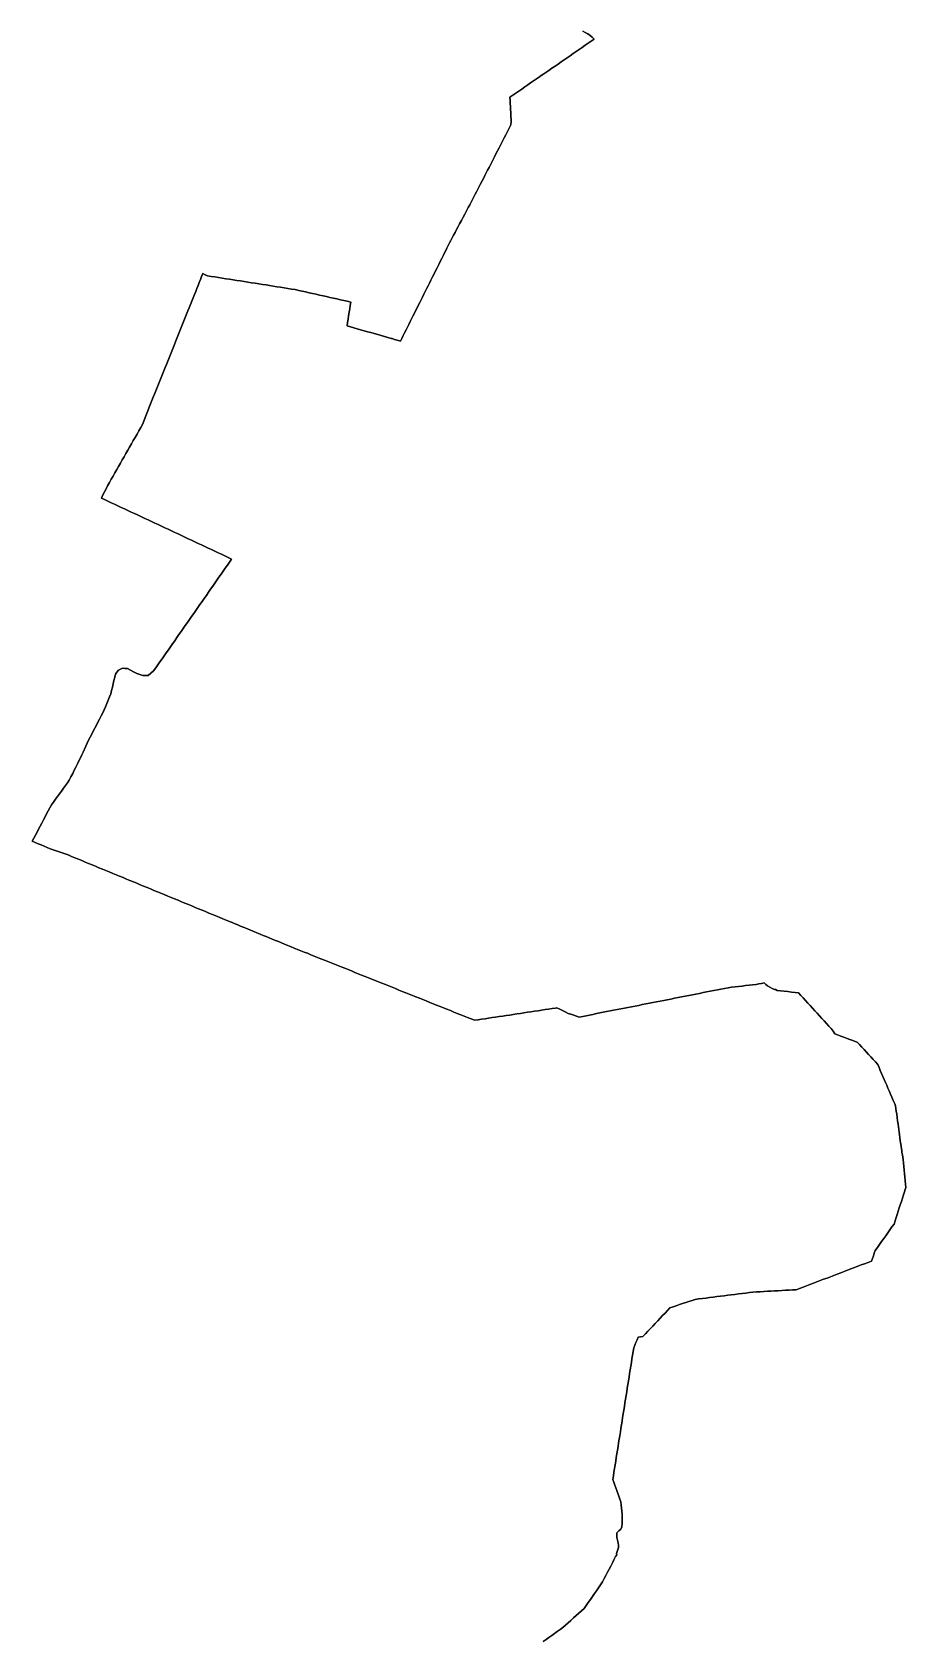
# Model space of a CAD drawing. Header units: inches. Extents: x 130170 to 284068, y 377793 to 804530.
# Drawn here: x 247618 to 249967, y 718270 to 722597 of the extents above; entities that cross this region are included whole.
import ezdxf

# ---------------------------------------------------------------- set-up
doc = ezdxf.new("R2010")
doc.units = ezdxf.units.IN
doc.header["$MEASUREMENT"] = 0
doc.layers.add('muni_il', color=7, linetype='Continuous')

msp = doc.modelspace()

# ---------------------------------------------------------------- linework, layer by layer
at = {"layer": 'muni_il'}
for points in [[(248992.6, 718268.4), (249000.1, 718273.8), (249007.6, 718279.2), (249015.2, 718284.6), (249022.7, 718290), (249030.3, 718295.4), (249037.8, 718300.9), (249045.4, 718306.3), (249052.5, 718312.7), (249059.7, 718319.1), (249066.9, 718325.5), (249074.1, 718331.9), (249081.3, 718338.3), (249088.4, 718344.7), (249095.6, 718351.1), (249102.8, 718357.5), (249108.3, 718365.5), (249113.7, 718373.5), (249119.2, 718381.4), (249124.7, 718389.4), (249130.1, 718397.4), (249135.6, 718405.3), (249141.1, 718413.3), (249146.6, 718421.3), (249152, 718429.3), (249156.4, 718437.7), (249160.8, 718446.2), (249165.2, 718454.7), (249169.5, 718463.1), (249173.9, 718471.6), (249178.3, 718480.1), (249182.7, 718488.6), (249187.1, 718497), (249190.7, 718501.3), (249189.5, 718505.5), (249192, 718513.4), (249194.5, 718521.4), (249195, 718526.7), (249193.5, 718533.9), (249191.9, 718541.1), (249190.4, 718548.4), (249190.4, 718554.7), (249190.4, 718561.1), (249195.7, 718566.1), (249201.1, 718571), (249203.9, 718577.2), (249204.3, 718585.6), (249204.7, 718594), (249205.1, 718602.4), (249204.4, 718610.7), (249203.6, 718619), (249202.9, 718627.4), (249202.2, 718635.7), (249201.5, 718644), (249198.7, 718651.6), (249195.9, 718659.2), (249193.2, 718666.9), (249190.4, 718674.5), (249187.7, 718681.9), (249185, 718689.3), (249182.2, 718696.7), (249179.5, 718704.2), (249181, 718714), (249182.6, 718723.8), (249184.2, 718733.7), (249185.7, 718743.5), (249187.3, 718753.4), (249188.9, 718763.2), (249190.4, 718773), (249192, 718782.9), (249193.5, 718792.7), (249195.1, 718802.5), (249196.7, 718812.4), (249198.2, 718822.2), (249199.8, 718832.1), (249201.3, 718841.9), (249202.9, 718851.7), (249204.5, 718861.6), (249206, 718871.4), (249207.6, 718881.2), (249209.1, 718891.1), (249210.7, 718900.9), (249212.3, 718910.8), (249213.8, 718920.6), (249215.4, 718930.4), (249217, 718940.3), (249218.5, 718950.1), (249220.1, 718959.9), (249221.6, 718969.8), (249223.2, 718979.6), (249224.8, 718989.5), (249226.3, 718999.3), (249227.9, 719009.1), (249229.4, 719019), (249231, 719028.8), (249232.6, 719038.6), (249234.1, 719048.5), (249235.7, 719058.3), (249238.8, 719065.6), (249241.8, 719072.9), (249244.9, 719080.2), (249248, 719087.4), (249254.3, 719088.2), (249260.7, 719089), (249267.3, 719096), (249273.9, 719103), (249280.5, 719110), (249287.1, 719117), (249293.7, 719124.1), (249300.3, 719131.1), (249306.9, 719138.1), (249313.5, 719145.1), (249320.1, 719152.1), (249326.7, 719159.2), (249333.3, 719166.2), (249341.8, 719169), (249350.3, 719171.8), (249358.8, 719174.7), (249367.3, 719177.5), (249375.7, 719180.3), (249384.2, 719183.1), (249392.7, 719186), (249401.2, 719188.8), (249409.9, 719189.9), (249410.8, 719190), (249420.5, 719191.2), (249430.2, 719192.4), (249439.9, 719193.6), (249449.6, 719194.9), (249459.4, 719196.1), (249469.1, 719197.3), (249478.8, 719198.5), (249488.5, 719199.7), (249498.2, 719200.9), (249507.9, 719202.1), (249517.6, 719203.4), (249527.3, 719204.6), (249537, 719205.8), (249546.7, 719207), (249556.4, 719208.2), (249566.1, 719208.7), (249575.8, 719209.3), (249585.5, 719209.8), (249595.2, 719210.4), (249604.9, 719210.9), (249614.6, 719211.4), (249624.3, 719212), (249634, 719212.5), (249643.7, 719213.1), (249653.4, 719213.6), (249663.1, 719214.1), (249672.8, 719214.7), (249682, 719218.2), (249691.2, 719221.7), (249700.4, 719225.2), (249709.6, 719228.7), (249718.8, 719232.2), (249728, 719235.7), (249737.2, 719239.2), (249746.4, 719242.7), (249755.6, 719246.2), (249764.8, 719249.7), (249774, 719253.2), (249783.2, 719256.7), (249792.4, 719260.2), (249801.6, 719263.7), (249810.8, 719267.2), (249820, 719270.7), (249829.2, 719274.2), (249838.4, 719277.8), (249847.6, 719281.3), (249856.8, 719284.8), (249866, 719288.3), (249875.2, 719291.8), (249877.7, 719298.9), (249880.3, 719306.1), (249882.8, 719313.2), (249885.4, 719320.4), (249891.1, 719328.3), (249896.7, 719336.2), (249902.3, 719344.2), (249908, 719352.1), (249913.6, 719360.1), (249919.3, 719368), (249924.9, 719375.9), (249930.3, 719383.6), (249935.7, 719391.2), (249938.5, 719399.9), (249941.4, 719408.7), (249944.2, 719417.4), (249947, 719426.1), (249949.9, 719434.8), (249952.7, 719443.4), (249955.6, 719452.2), (249958.4, 719460.9), (249961.3, 719469.6), (249964.1, 719478.2), (249965.8, 719483.9), (249967.5, 719489.5), (249966.6, 719498.9), (249965.8, 719508.4), (249964.9, 719517.8), (249964, 719527.3), (249963.2, 719536.7), (249962.3, 719546.2), (249961.4, 719555.7), (249960.6, 719565.1), (249959.8, 719571.1), (249958.4, 719577.5), (249957, 719583.9), (249956.5, 719588.9), (249956, 719593.9), (249954.9, 719600.2), (249953.7, 719606.4), (249952.7, 719615), (249951.7, 719623.6), (249950.6, 719632.2), (249949.6, 719638.9), (249948.6, 719645.7), (249947.6, 719652.4), (249946.6, 719659.6), (249945.4, 719668.8), (249944.2, 719677.9), (249943, 719687.1), (249941.8, 719694.6), (249940.6, 719702), (249939.3, 719709.5), (249938.5, 719712.4), (249937.7, 719714.9), (249933.8, 719723.6), (249930, 719732.4), (249926.1, 719741.1), (249922.3, 719749.9), (249919.2, 719757.2), (249916, 719764.5), (249912.9, 719771.9), (249909.4, 719780.1), (249905.9, 719788.2), (249902.4, 719796.4), (249898.9, 719804.6), (249895.4, 719812.8), (249892, 719820.9), (249885.8, 719827.6), (249879.7, 719834.2), (249873.6, 719840.8), (249867.5, 719847.4), (249861.4, 719854), (249855.3, 719860.6), (249849.2, 719867.3), (249843.1, 719873.9), (249837, 719880.5), (249830.9, 719882.5), (249824.9, 719884.6), (249817.2, 719887.6), (249809.5, 719890.6), (249800.9, 719893.9), (249792.4, 719897.1), (249783.8, 719900.4), (249776.4, 719903.3), (249771.7, 719910.2), (249766.9, 719917.1), (249760.7, 719924), (249754.4, 719930.8), (249748.1, 719937.7), (249741.9, 719944.6), (249735.6, 719951.4), (249729.4, 719958.3), (249723.1, 719965.2), (249716.8, 719972.1), (249710.6, 719978.9), (249704.3, 719985.8), (249698, 719992.7), (249691.8, 719999.5), (249685.5, 720006.4), (249679.3, 720013.3), (249669.6, 720014.3), (249659.9, 720015.4), (249650.2, 720016.5), (249640.5, 720017.6), (249630.8, 720018.7), (249621.1, 720019.7), (249617.4, 720022.5), (249614, 720021.8), (249607.9, 720025.2), (249601.8, 720028.5), (249595.7, 720031.8), (249591.1, 720035.9), (249586.6, 720040), (249579.3, 720038.7), (249572, 720037.3), (249564.7, 720036), (249555.3, 720034.9), (249545.9, 720033.7), (249536.5, 720032.6), (249527.2, 720031.5), (249517.8, 720030.3), (249508.4, 720029.2), (249499, 720028.1), (249489.6, 720026.9), (249480, 720025.1), (249470.4, 720023.2), (249460.8, 720021.3), (249451.2, 720019.4), (249441.5, 720017.5), (249431.9, 720015.6), (249422.3, 720013.7), (249412.7, 720011.8), (249403, 720009.9), (249393.4, 720008), (249383.8, 720006.1), (249374.2, 720004.2), (249364.6, 720002.3), (249354.9, 720000.4), (249345.3, 719998.5), (249335.7, 719996.6), (249326.1, 719994.8), (249316.5, 719992.9), (249306.8, 719991), (249297.2, 719989.1), (249287.6, 719987.2), (249278, 719985.3), (249268.4, 719983.4), (249258.7, 719981.5), (249249.1, 719979.6), (249239.5, 719977.7), (249229.9, 719975.8), (249220.3, 719973.9), (249210.6, 719972), (249201, 719970.1), (249191.4, 719968.2), (249181.8, 719966.3), (249172.2, 719964.5), (249163, 719962.6), (249153.8, 719960.8), (249144.6, 719959), (249135.4, 719957.2), (249126.2, 719955.4), (249117.1, 719953.6), (249107.9, 719951.8), (249098.7, 719950), (249089.5, 719948.2), (249082, 719950.6), (249074.4, 719953.1), (249066.8, 719955.5), (249059.3, 719958), (249051.8, 719961.7), (249044.4, 719965.4), (249036.9, 719969.1), (249029.4, 719972.8), (249025.8, 719972.3), (249016.4, 719970.8), (249006.9, 719969.4), (248997.4, 719968), (248987.9, 719966.5), (248978.4, 719965.1), (248968.9, 719963.7), (248959.4, 719962.2), (248949.9, 719960.8), (248940.4, 719959.4), (248930.9, 719957.9), (248921.4, 719956.5), (248911.9, 719955.1), (248902.4, 719953.6), (248893, 719952.2), (248883.5, 719950.8), (248874, 719949.3), (248864.5, 719947.9), (248855, 719946.5), (248845.5, 719945), (248836, 719943.6), (248826.5, 719942.2), (248817, 719940.7), (248807.5, 719939.3), (248798.3, 719943), (248789, 719946.7), (248779.7, 719950.4), (248770.5, 719954.2), (248761.2, 719957.9), (248751.9, 719961.6), (248742.7, 719965.3), (248733.4, 719969), (248724.2, 719972.7), (248714.9, 719976.5), (248705.6, 719980.2), (248696.4, 719983.9), (248687.1, 719987.6), (248677.8, 719991.3), (248668.6, 719995), (248659.3, 719998.7), (248650.1, 720002.5), (248640.8, 720006.2), (248631.7, 720009.8), (248622.6, 720013.5), (248613.5, 720017.1), (248604.3, 720020.8), (248595.2, 720024.5), (248586.1, 720028.1), (248577, 720031.8), (248567.9, 720035.4), (248558.8, 720039.1), (248549.7, 720042.7), (248540.6, 720046.4), (248531.4, 720050), (248522.3, 720053.7), (248513.2, 720057.3), (248504.1, 720061), (248495, 720064.7), (248485.9, 720068.3), (248476.8, 720072), (248467.7, 720075.6), (248458.5, 720079.3), (248449.4, 720082.9), (248440.3, 720086.6), (248431.2, 720090.2), (248422.1, 720093.9), (248413, 720097.6), (248403.9, 720101.2), (248394.7, 720104.9), (248385.6, 720108.5), (248376.5, 720112.2), (248367.4, 720115.8), (248358.3, 720119.5), (248349.5, 720123), (248340.6, 720126.6), (248331.8, 720130.1), (248323, 720133.7), (248314.2, 720137.2), (248305.3, 720140.7), (248296.5, 720144.3), (248288.3, 720147.6), (248280.2, 720151), (248272, 720154.4), (248263.8, 720157.7), (248255.7, 720161.1), (248247.5, 720164.5), (248239.4, 720167.8), (248230.9, 720171.3), (248222.4, 720174.8), (248213.9, 720178.3), (248205.5, 720181.8), (248197, 720185.3), (248188.5, 720188.8), (248185.9, 720189.9), (248178.5, 720192.9), (248171.1, 720196), (248163.6, 720199), (248156.2, 720202.1), (248148.8, 720205.1), (248139.6, 720208.9), (248130.4, 720212.7), (248121.2, 720216.5), (248111.9, 720220.3), (248102.7, 720224.1), (248093.5, 720227.9), (248084.3, 720231.7), (248075.1, 720235.5), (248065.8, 720239.3), (248056.6, 720243.1), (248047.3, 720246.9), (248038.1, 720250.7), (248028.9, 720254.6), (248019.6, 720258.4), (248010.4, 720262.2), (248001.1, 720266), (247991.9, 720269.8), (247982.6, 720273.6), (247973.4, 720277.4), (247964.1, 720281.2), (247954.9, 720285), (247945.7, 720288.8), (247936.4, 720292.6), (247927.2, 720296.5), (247917.9, 720300.3), (247908.7, 720304.1), (247899.4, 720307.9), (247890.2, 720311.7), (247881, 720315.5), (247871.7, 720319.3), (247862.5, 720323.1), (247853.2, 720326.9), (247844, 720330.7), (247834.7, 720334.5), (247825.5, 720338.4), (247816.2, 720342.2), (247807, 720346), (247797.8, 720349.8), (247788.5, 720353.6), (247779.3, 720357.4), (247770, 720361.2), (247760.8, 720365), (247751.5, 720368.8), (247742.3, 720372.6), (247733.1, 720376.4), (247723.8, 720380.2), (247714.6, 720384.1), (247706.5, 720386.7), (247698.5, 720389.4), (247690.5, 720392.1), (247682.5, 720394.8), (247674.5, 720397.4), (247666.4, 720400.8), (247658.4, 720404.2), (247650.3, 720407.5), (247642.3, 720410.9), (247634.2, 720414.3), (247626.2, 720417.7), (247618.1, 720421), (247622.4, 720429.2), (247626.7, 720437.3), (247631.1, 720445.5), (247635.4, 720453.7), (247639.7, 720461.8), (247644, 720470), (247648.3, 720478.1), (247652.7, 720486.3), (247657, 720494.5), (247661.3, 720502.6), (247665.6, 720510.8), (247669.9, 720518.9), (247675.3, 720526.4), (247680.6, 720533.8), (247686, 720541.2), (247691.3, 720548.6), (247696.6, 720556), (247702, 720563.4), (247707.3, 720570.8), (247712.7, 720578.2), (247718, 720585.6), (247722.5, 720594.4), (247727, 720603.1), (247731.4, 720611.8), (247735.9, 720620.5), (247740.4, 720629.2), (247744, 720637.1), (247747.7, 720645.1), (247751.4, 720653), (247755.1, 720660.9), (247758.8, 720668.9), (247762.5, 720676.8), (247766.2, 720684.8), (247769.8, 720692.7), (247774.1, 720700.9), (247778.3, 720709), (247782.5, 720717.1), (247786.7, 720725.2), (247790.9, 720733.4), (247795.1, 720741.5), (247799.3, 720749.6), (247803.5, 720757.8), (247807.7, 720765.9), (247811.9, 720774), (247815.4, 720782.8), (247818.9, 720791.6), (247822.4, 720800.3), (247825.9, 720809.1), (247829.4, 720817.8), (247831.6, 720826.7), (247833.7, 720835.5), (247835.9, 720844.3), (247838.1, 720853.1), (247840.2, 720861.9), (247842.4, 720870.7), (247846.2, 720876.1), (247850, 720881.4), (247855.3, 720883.8), (247860.6, 720886.3), (247867.4, 720885.8), (247874.1, 720885.3), (247882.5, 720881), (247890.8, 720876.7), (247899.1, 720872.4), (247907.3, 720869.4), (247915.5, 720866.4), (247922.9, 720866.7), (247930.3, 720866.9), (247937.5, 720873), (247944.6, 720879), (247950.3, 720887.1), (247955.9, 720895.3), (247961.6, 720903.4), (247967.3, 720911.5), (247973, 720919.7), (247978.6, 720927.8), (247984.3, 720935.9), (247990, 720944.1), (247995.7, 720952.2), (248001.3, 720960.3), (248007, 720968.5), (248012.7, 720976.6), (248018.4, 720984.7), (248024, 720992.9), (248029.7, 721001), (248035.4, 721009.1), (248041.1, 721017.3), (248046.7, 721025.4), (248052.4, 721033.5), (248058.1, 721041.7), (248063.8, 721049.8), (248069.4, 721057.9), (248075.1, 721066.1), (248080.8, 721074.2), (248086.5, 721082.3), (248092.1, 721090.5), (248097.8, 721098.6), (248103.5, 721106.7), (248109.2, 721114.9), (248114.8, 721123), (248120.5, 721131.1), (248126.2, 721139.3), (248131.8, 721147.4), (248137.5, 721155.5), (248143.2, 721163.7), (248148.9, 721171.8), (248154.5, 721179.9), (248145.6, 721184.2), (248136.6, 721188.4), (248127.6, 721192.6), (248118.6, 721196.8), (248109.6, 721201), (248100.6, 721205.2), (248091.6, 721209.4), (248082.6, 721213.6), (248073.6, 721217.8), (248064.6, 721222), (248055.6, 721226.2), (248046.6, 721230.5), (248037.6, 721234.7), (248028.6, 721238.9), (248019.6, 721243.1), (248010.6, 721247.3), (248001.6, 721251.5), (247992.6, 721255.7), (247983.7, 721259.9), (247974.7, 721264.1), (247965.7, 721268.3), (247956.7, 721272.5), (247947.7, 721276.8), (247938.7, 721281), (247929.7, 721285.2), (247920.7, 721289.4), (247911.7, 721293.6), (247902.7, 721297.8), (247893.7, 721302), (247884.7, 721306.2), (247875.7, 721310.4), (247866.7, 721314.6), (247857.7, 721318.8), (247848.7, 721323.1), (247839.7, 721327.3), (247830.8, 721331.5), (247821.9, 721335.6), (247813, 721339.8), (247804.1, 721343.9), (247808.3, 721352.2), (247812.5, 721360.5), (247816.7, 721368.8), (247820.9, 721377.1), (247825.9, 721385.8), (247830.8, 721394.4), (247835.8, 721403.1), (247840.7, 721411.8), (247845.7, 721420.5), (247850.6, 721429.2), (247855.5, 721437.8), (247860.5, 721446.5), (247865.4, 721455.2), (247870.4, 721463.9), (247875.3, 721472.5), (247880.2, 721481.2), (247885.2, 721489.9), (247890.1, 721498.6), (247895.1, 721507.2), (247900, 721515.9), (247904.9, 721524.6), (247909.9, 721533.3), (247914.8, 721541.9), (247918.4, 721551.2), (247922, 721560.4), (247925.6, 721569.6), (247929.2, 721578.8), (247932.8, 721588), (247936.4, 721597.3), (247940, 721606.1), (247943.6, 721615), (247947.2, 721623.8), (247950.8, 721632.7), (247954.4, 721641.5), (247957.9, 721650.4), (247961.5, 721659.2), (247965.1, 721668.1), (247968.7, 721677), (247972.3, 721685.8), (247975.9, 721694.7), (247979.5, 721703.5), (247983.1, 721712.4), (247986.7, 721721.3), (247990.3, 721730.3), (247993.9, 721739.3), (247997.5, 721748.4), (248001.1, 721757.4), (248004.6, 721766.5), (248008.2, 721775.5), (248011.8, 721784.5), (248015.4, 721793.6), (248019, 721802.6), (248022.6, 721811.7), (248026.2, 721820.7), (248029.8, 721829.8), (248033.3, 721838.5), (248036.8, 721847.3), (248040.3, 721856), (248043.8, 721864.8), (248047.3, 721873.5), (248050.8, 721882.3), (248054.3, 721891.1), (248057.8, 721899.8), (248061, 721907.8), (248064.2, 721915.8), (248067.4, 721923.8), (248070.6, 721931.8), (248073.8, 721939.7), (248077, 721947.7), (248083.3, 721944.7), (248089.7, 721941.7), (248099.5, 721940.1), (248109.3, 721938.6), (248119.1, 721937), (248129, 721935.5), (248138.8, 721934), (248148.6, 721932.4), (248158.5, 721930.9), (248168.3, 721929.3), (248178.1, 721927.8), (248187.9, 721926.2), (248197.8, 721924.7), (248207.6, 721923.1), (248217.4, 721921.6), (248227.3, 721920.1), (248237.1, 721918.5), (248246.9, 721917), (248256.7, 721915.4), (248266.6, 721913.9), (248276.4, 721912.3), (248286.2, 721910.8), (248296.1, 721909.2), (248305.9, 721907.7), (248315.7, 721906.2), (248325.5, 721904.6), (248334.9, 721902.5), (248344.2, 721900.4), (248353.5, 721898.3), (248362.9, 721896.3), (248372.2, 721894.2), (248381.5, 721892.1), (248390.9, 721890), (248400.2, 721887.9), (248409.5, 721885.8), (248418.9, 721883.7), (248428.2, 721881.7), (248437.5, 721879.6), (248446.9, 721877.5), (248456.2, 721875.4), (248465.5, 721873.3), (248474.9, 721871.2), (248473.4, 721862), (248472, 721852.9), (248470.5, 721843.7), (248469.1, 721834.5), (248467.6, 721825.3), (248466.2, 721816.1), (248464.8, 721806.9), (248473.9, 721804.4), (248483.1, 721801.8), (248492.3, 721799.2), (248501.4, 721796.6), (248510.6, 721794), (248519.8, 721791.4), (248528.9, 721788.8), (248538.1, 721786.3), (248547.3, 721783.7), (248556.4, 721781.1), (248565.6, 721778.5), (248574.8, 721775.9), (248583.9, 721773.3), (248586.2, 721772.7), (248592.8, 721770.8), (248599.3, 721769), (248605.9, 721767.1), (248608.5, 721766), (248612.2, 721773.5), (248616, 721781), (248619.7, 721788.5), (248623.5, 721796), (248627.2, 721803.5), (248631, 721811), (248634.8, 721818.7), (248638.6, 721826.3), (248641.8, 721832.8), (248645, 721839.2), (248648.2, 721845.7), (248652.2, 721853.7), (248656.3, 721861.8), (248660.3, 721869.8), (248664, 721877.3), (248667.7, 721884.7), (248671.4, 721892.2), (248675.1, 721899.7), (248678.9, 721907.1), (248682.6, 721914.6), (248686.3, 721922.1), (248690.5, 721930.4), (248694.7, 721938.7), (248698.9, 721947), (248703, 721955.3), (248707.2, 721963.6), (248711.4, 721971.9), (248715.6, 721980.2), (248719.8, 721988.5), (248723.9, 721996.8), (248727.1, 722003.2), (248730.3, 722009.6), (248733.5, 722015.9), (248737.1, 722022.9), (248740.6, 722030), (248744.1, 722037), (248747.7, 722043.9), (248751.4, 722051), (248755.4, 722058.6), (248759.5, 722066.2), (248763.5, 722073.9), (248767.5, 722081.5), (248772.2, 722090.3), (248776.8, 722099), (248781.4, 722107.8), (248786.1, 722116.6), (248790.7, 722125.3), (248794.6, 722132.7), (248798.5, 722140.1), (248802.2, 722147.2), (248806, 722154.3), (248809.7, 722161.4), (248812.8, 722167.2), (248815.8, 722173), (248819.5, 722180.2), (248823.2, 722187.4), (248827.3, 722195.5), (248831.5, 722203.7), (248835.3, 722211.1), (248839.1, 722218.4), (248842.8, 722225.8), (248846.6, 722233.2), (248850.3, 722240.5), (248854.1, 722247.8), (248857.6, 722254.8), (248861.2, 722261.7), (248865.3, 722269.8), (248869.4, 722277.9), (248873.6, 722286), (248878.1, 722294.8), (248882.6, 722303.6), (248887.1, 722312.4), (248891.6, 722321.3), (248896.1, 722330.1), (248900.6, 722338.9), (248905.1, 722347.8), (248905.8, 722356.5), (248906.2, 722361.6), (248905.7, 722371), (248905.2, 722380.5), (248904.7, 722388.8), (248904.3, 722397.1), (248903.8, 722405.5), (248903.3, 722413.8), (248902.9, 722422.1), (248910.8, 722427.6), (248918.8, 722433.1), (248926.8, 722438.6), (248934.7, 722444.1), (248942.7, 722449.6), (248950.6, 722455.1), (248958.6, 722460.5), (248966.5, 722466), (248974.5, 722471.5), (248982.5, 722477), (248986.8, 722480), (248991.1, 722483), (248999.4, 722488.6), (249007.6, 722494.3), (249015.9, 722499.9), (249024.1, 722505.6), (249032.4, 722511.2), (249040.7, 722516.8), (249048.9, 722522.5), (249057.2, 722528.1), (249065.2, 722533.7), (249073.3, 722539.3), (249081.3, 722544.9), (249089.4, 722550.5), (249097.5, 722556), (249105.5, 722561.6), (249113.6, 722567.2), (249121.6, 722572.8), (249129.7, 722578.4), (249124, 722583.2), (249118.2, 722588), (249112.5, 722592.8), (249105.6, 722596.5), (249098.6, 722600.1)], [(249098.6, 722600.1), (249105.6, 722596.5), (249112.5, 722592.8), (249118.2, 722588), (249124, 722583.2), (249129.7, 722578.4), (249121.6, 722572.8), (249113.6, 722567.2), (249105.5, 722561.6), (249097.5, 722556), (249089.4, 722550.5), (249081.3, 722544.9), (249073.3, 722539.3), (249065.2, 722533.7), (249057.2, 722528.1), (249048.9, 722522.5), (249040.7, 722516.8), (249032.4, 722511.2), (249024.1, 722505.6), (249015.9, 722499.9), (249007.6, 722494.3), (248999.4, 722488.6), (248991.1, 722483), (248986.8, 722480), (248982.5, 722477), (248974.5, 722471.5), (248966.5, 722466), (248958.6, 722460.5), (248950.6, 722455.1), (248942.7, 722449.6), (248934.7, 722444.1), (248926.8, 722438.6), (248918.8, 722433.1), (248910.8, 722427.6), (248902.9, 722422.1), (248903.3, 722413.8), (248903.8, 722405.5), (248904.3, 722397.1), (248904.7, 722388.8), (248905.2, 722380.5), (248905.7, 722371), (248906.2, 722361.6), (248905.8, 722356.5), (248905.1, 722347.8), (248900.6, 722338.9), (248896.1, 722330.1), (248891.6, 722321.3), (248887.1, 722312.4), (248882.6, 722303.6), (248878.1, 722294.8), (248873.6, 722286), (248869.4, 722277.9), (248865.3, 722269.8), (248861.2, 722261.7), (248857.6, 722254.8), (248854.1, 722247.8), (248850.3, 722240.5), (248846.6, 722233.2), (248842.8, 722225.8), (248839.1, 722218.4), (248835.3, 722211.1), (248831.5, 722203.7), (248827.3, 722195.5), (248823.2, 722187.4), (248819.5, 722180.2), (248815.8, 722173), (248812.8, 722167.2), (248809.7, 722161.4), (248806, 722154.3), (248802.2, 722147.2), (248798.5, 722140.1), (248794.6, 722132.7), (248790.7, 722125.3), (248786.1, 722116.6), (248781.4, 722107.8), (248776.8, 722099), (248772.2, 722090.3), (248767.5, 722081.5), (248763.5, 722073.9), (248759.5, 722066.2), (248755.4, 722058.6), (248751.4, 722051), (248747.7, 722043.9), (248744.1, 722037), (248740.6, 722030), (248737.1, 722022.9), (248733.5, 722015.9), (248730.3, 722009.6), (248727.1, 722003.2), (248723.9, 721996.8), (248719.8, 721988.5), (248715.6, 721980.2), (248711.4, 721971.9), (248707.2, 721963.6), (248703, 721955.3), (248698.9, 721947), (248694.7, 721938.7), (248690.5, 721930.4), (248686.3, 721922.1), (248682.6, 721914.6), (248678.9, 721907.1), (248675.1, 721899.7), (248671.4, 721892.2), (248667.7, 721884.7), (248664, 721877.3), (248660.3, 721869.8), (248656.3, 721861.8), (248652.2, 721853.7), (248648.2, 721845.7), (248645, 721839.2), (248641.8, 721832.8), (248638.6, 721826.3), (248634.8, 721818.7), (248631, 721811), (248627.2, 721803.5), (248623.5, 721796), (248619.7, 721788.5), (248616, 721781), (248612.2, 721773.5), (248608.5, 721766), (248605.9, 721767.1), (248599.3, 721769), (248592.8, 721770.8), (248586.2, 721772.7), (248583.9, 721773.3), (248574.8, 721775.9), (248565.6, 721778.5), (248556.4, 721781.1), (248547.3, 721783.7), (248538.1, 721786.3), (248528.9, 721788.8), (248519.8, 721791.4), (248510.6, 721794), (248501.4, 721796.6), (248492.3, 721799.2), (248483.1, 721801.8), (248473.9, 721804.4), (248464.8, 721806.9), (248466.2, 721816.1), (248467.6, 721825.3), (248469.1, 721834.5), (248470.5, 721843.7), (248472, 721852.9), (248473.4, 721862), (248474.9, 721871.2), (248465.5, 721873.3), (248456.2, 721875.4), (248446.9, 721877.5), (248437.5, 721879.6), (248428.2, 721881.7), (248418.9, 721883.7), (248409.5, 721885.8), (248400.2, 721887.9), (248390.9, 721890), (248381.5, 721892.1), (248372.2, 721894.2), (248362.9, 721896.3), (248353.5, 721898.3), (248344.2, 721900.4), (248334.9, 721902.5), (248325.5, 721904.6), (248315.7, 721906.2), (248305.9, 721907.7), (248296.1, 721909.2), (248286.2, 721910.8), (248276.4, 721912.3), (248266.6, 721913.9), (248256.7, 721915.4), (248246.9, 721917), (248237.1, 721918.5), (248227.3, 721920.1), (248217.4, 721921.6), (248207.6, 721923.1), (248197.8, 721924.7), (248187.9, 721926.2), (248178.1, 721927.8), (248168.3, 721929.3), (248158.5, 721930.9), (248148.6, 721932.4), (248138.8, 721934), (248129, 721935.5), (248119.1, 721937), (248109.3, 721938.6), (248099.5, 721940.1), (248089.7, 721941.7), (248083.3, 721944.7), (248077, 721947.7), (248073.8, 721939.7), (248070.6, 721931.8), (248067.4, 721923.8), (248064.2, 721915.8), (248061, 721907.8), (248057.8, 721899.8), (248054.3, 721891.1), (248050.8, 721882.3), (248047.3, 721873.5), (248043.8, 721864.8), (248040.3, 721856), (248036.8, 721847.3), (248033.3, 721838.5), (248029.8, 721829.8), (248026.2, 721820.7), (248022.6, 721811.7), (248019, 721802.6), (248015.4, 721793.6), (248011.8, 721784.5), (248008.2, 721775.5), (248004.6, 721766.5), (248001.1, 721757.4), (247997.5, 721748.4), (247993.9, 721739.3), (247990.3, 721730.3), (247986.7, 721721.3), (247983.1, 721712.4), (247979.5, 721703.5), (247975.9, 721694.7), (247972.3, 721685.8), (247968.7, 721677), (247965.1, 721668.1), (247961.5, 721659.2), (247957.9, 721650.4), (247954.4, 721641.5), (247950.8, 721632.7), (247947.2, 721623.8), (247943.6, 721615), (247940, 721606.1), (247936.4, 721597.3), (247932.8, 721588), (247929.2, 721578.8), (247925.6, 721569.6), (247922, 721560.4), (247918.4, 721551.2), (247914.8, 721541.9), (247909.9, 721533.3), (247904.9, 721524.6), (247900, 721515.9), (247895.1, 721507.2), (247890.1, 721498.6), (247885.2, 721489.9), (247880.2, 721481.2), (247875.3, 721472.5), (247870.4, 721463.9), (247865.4, 721455.2), (247860.5, 721446.5), (247855.5, 721437.8), (247850.6, 721429.2), (247845.7, 721420.5), (247840.7, 721411.8), (247835.8, 721403.1), (247830.8, 721394.4), (247825.9, 721385.8), (247820.9, 721377.1), (247816.7, 721368.8), (247812.5, 721360.5), (247808.3, 721352.2), (247804.1, 721343.9), (247813, 721339.8), (247821.9, 721335.6), (247830.8, 721331.5), (247839.7, 721327.3), (247848.7, 721323.1), (247857.7, 721318.8), (247866.7, 721314.6), (247875.7, 721310.4), (247884.7, 721306.2), (247893.7, 721302), (247902.7, 721297.8), (247911.7, 721293.6), (247920.7, 721289.4), (247929.7, 721285.2), (247938.7, 721281), (247947.7, 721276.8), (247956.7, 721272.5), (247965.7, 721268.3), (247974.7, 721264.1), (247983.7, 721259.9), (247992.6, 721255.7), (248001.6, 721251.5), (248010.6, 721247.3), (248019.6, 721243.1), (248028.6, 721238.9), (248037.6, 721234.7), (248046.6, 721230.5), (248055.6, 721226.2), (248064.6, 721222), (248073.6, 721217.8), (248082.6, 721213.6), (248091.6, 721209.4), (248100.6, 721205.2), (248109.6, 721201), (248118.6, 721196.8), (248127.6, 721192.6), (248136.6, 721188.4), (248145.6, 721184.2), (248154.5, 721179.9), (248148.9, 721171.8), (248143.2, 721163.7), (248137.5, 721155.5), (248131.8, 721147.4), (248126.2, 721139.3), (248120.5, 721131.1), (248114.8, 721123), (248109.2, 721114.9), (248103.5, 721106.7), (248097.8, 721098.6), (248092.1, 721090.5), (248086.5, 721082.3), (248080.8, 721074.2), (248075.1, 721066.1), (248069.4, 721057.9), (248063.8, 721049.8), (248058.1, 721041.7), (248052.4, 721033.5), (248046.7, 721025.4), (248041.1, 721017.3), (248035.4, 721009.1), (248029.7, 721001), (248024, 720992.9), (248018.4, 720984.7), (248012.7, 720976.6), (248007, 720968.5), (248001.3, 720960.3), (247995.7, 720952.2), (247990, 720944.1), (247984.3, 720935.9), (247978.6, 720927.8), (247973, 720919.7), (247967.3, 720911.5), (247961.6, 720903.4), (247955.9, 720895.3), (247950.3, 720887.1), (247944.6, 720879), (247937.5, 720873), (247930.3, 720866.9), (247922.9, 720866.7), (247915.5, 720866.4), (247907.3, 720869.4), (247899.1, 720872.4), (247890.8, 720876.7), (247882.5, 720881), (247874.1, 720885.3), (247867.4, 720885.8), (247860.6, 720886.3), (247855.3, 720883.8), (247850, 720881.4), (247846.2, 720876.1), (247842.4, 720870.7), (247840.2, 720861.9), (247838.1, 720853.1), (247835.9, 720844.3), (247833.7, 720835.5), (247831.6, 720826.7), (247829.4, 720817.8), (247825.9, 720809.1), (247822.4, 720800.3), (247818.9, 720791.6), (247815.4, 720782.8), (247811.9, 720774), (247807.7, 720765.9), (247803.5, 720757.8), (247799.3, 720749.6), (247795.1, 720741.5), (247790.9, 720733.4), (247786.7, 720725.2), (247782.5, 720717.1), (247778.3, 720709), (247774.1, 720700.9), (247769.8, 720692.7), (247766.2, 720684.8), (247762.5, 720676.8), (247758.8, 720668.9), (247755.1, 720660.9), (247751.4, 720653), (247747.7, 720645.1), (247744, 720637.1), (247740.4, 720629.2), (247735.9, 720620.5), (247731.4, 720611.8), (247727, 720603.1), (247722.5, 720594.4), (247718, 720585.6), (247712.7, 720578.2), (247707.3, 720570.8), (247702, 720563.4), (247696.6, 720556), (247691.3, 720548.6), (247686, 720541.2), (247680.6, 720533.8), (247675.3, 720526.4), (247669.9, 720518.9), (247665.6, 720510.8), (247661.3, 720502.6), (247657, 720494.5), (247652.7, 720486.3), (247648.3, 720478.1), (247644, 720470), (247639.7, 720461.8), (247635.4, 720453.7), (247631.1, 720445.5), (247626.7, 720437.3), (247622.4, 720429.2), (247618.1, 720421), (247626.2, 720417.7), (247634.2, 720414.3), (247642.3, 720410.9), (247650.3, 720407.5), (247658.4, 720404.2), (247666.4, 720400.8), (247674.5, 720397.4), (247682.5, 720394.8), (247690.5, 720392.1), (247698.5, 720389.4), (247706.5, 720386.7), (247714.6, 720384.1), (247723.8, 720380.2), (247733.1, 720376.4), (247742.3, 720372.6), (247751.5, 720368.8), (247760.8, 720365), (247770, 720361.2), (247779.3, 720357.4), (247788.5, 720353.6), (247797.8, 720349.8), (247807, 720346), (247816.2, 720342.2), (247825.5, 720338.4), (247834.7, 720334.5), (247844, 720330.7), (247853.2, 720326.9), (247862.5, 720323.1), (247871.7, 720319.3), (247881, 720315.5), (247890.2, 720311.7), (247899.4, 720307.9), (247908.7, 720304.1), (247917.9, 720300.3), (247927.2, 720296.5), (247936.4, 720292.6), (247945.7, 720288.8), (247954.9, 720285), (247964.1, 720281.2), (247973.4, 720277.4), (247982.6, 720273.6), (247991.9, 720269.8), (248001.1, 720266), (248010.4, 720262.2), (248019.6, 720258.4), (248028.9, 720254.6), (248038.1, 720250.7), (248047.3, 720246.9), (248056.6, 720243.1), (248065.8, 720239.3), (248075.1, 720235.5), (248084.3, 720231.7), (248093.5, 720227.9), (248102.7, 720224.1), (248111.9, 720220.3), (248121.2, 720216.5), (248130.4, 720212.7), (248139.6, 720208.9), (248148.8, 720205.1), (248156.2, 720202.1), (248163.6, 720199), (248171.1, 720196), (248178.5, 720192.9), (248185.9, 720189.9), (248188.5, 720188.8), (248197, 720185.3), (248205.5, 720181.8), (248213.9, 720178.3), (248222.4, 720174.8), (248230.9, 720171.3), (248239.4, 720167.8), (248247.5, 720164.5), (248255.7, 720161.1), (248263.8, 720157.7), (248272, 720154.4), (248280.2, 720151), (248288.3, 720147.6), (248296.5, 720144.3), (248305.3, 720140.7), (248314.2, 720137.2), (248323, 720133.7), (248331.8, 720130.1), (248340.6, 720126.6), (248349.5, 720123), (248358.3, 720119.5), (248367.4, 720115.8), (248376.5, 720112.2), (248385.6, 720108.5), (248394.7, 720104.9), (248403.9, 720101.2), (248413, 720097.6), (248422.1, 720093.9), (248431.2, 720090.2), (248440.3, 720086.6), (248449.4, 720082.9), (248458.5, 720079.3), (248467.7, 720075.6), (248476.8, 720072), (248485.9, 720068.3), (248495, 720064.7), (248504.1, 720061), (248513.2, 720057.3), (248522.3, 720053.7), (248531.4, 720050), (248540.6, 720046.4), (248549.7, 720042.7), (248558.8, 720039.1), (248567.9, 720035.4), (248577, 720031.8), (248586.1, 720028.1), (248595.2, 720024.5), (248604.3, 720020.8), (248613.5, 720017.1), (248622.6, 720013.5), (248631.7, 720009.8), (248640.8, 720006.2), (248650.1, 720002.5), (248659.3, 719998.7), (248668.6, 719995), (248677.8, 719991.3), (248687.1, 719987.6), (248696.4, 719983.9), (248705.6, 719980.2), (248714.9, 719976.5), (248724.2, 719972.7), (248733.4, 719969), (248742.7, 719965.3), (248751.9, 719961.6), (248761.2, 719957.9), (248770.5, 719954.2), (248779.7, 719950.4), (248789, 719946.7), (248798.3, 719943), (248807.5, 719939.3), (248817, 719940.7), (248826.5, 719942.2), (248836, 719943.6), (248845.5, 719945), (248855, 719946.5), (248864.5, 719947.9), (248874, 719949.3), (248883.5, 719950.8), (248893, 719952.2), (248902.4, 719953.6), (248911.9, 719955.1), (248921.4, 719956.5), (248930.9, 719957.9), (248940.4, 719959.4), (248949.9, 719960.8), (248959.4, 719962.2), (248968.9, 719963.7), (248978.4, 719965.1), (248987.9, 719966.5), (248997.4, 719968), (249006.9, 719969.4), (249016.4, 719970.8), (249025.8, 719972.3), (249029.4, 719972.8), (249036.9, 719969.1), (249044.4, 719965.4), (249051.8, 719961.7), (249059.3, 719958), (249066.8, 719955.5), (249074.4, 719953.1), (249082, 719950.6), (249089.5, 719948.2), (249098.7, 719950), (249107.9, 719951.8), (249117.1, 719953.6), (249126.2, 719955.4), (249135.4, 719957.2), (249144.6, 719959), (249153.8, 719960.8), (249163, 719962.6), (249172.2, 719964.5), (249181.8, 719966.3), (249191.4, 719968.2), (249201, 719970.1), (249210.6, 719972), (249220.3, 719973.9), (249229.9, 719975.8), (249239.5, 719977.7), (249249.1, 719979.6), (249258.7, 719981.5), (249268.4, 719983.4), (249278, 719985.3), (249287.6, 719987.2), (249297.2, 719989.1), (249306.8, 719991), (249316.5, 719992.9), (249326.1, 719994.8), (249335.7, 719996.6), (249345.3, 719998.5), (249354.9, 720000.4), (249364.6, 720002.3), (249374.2, 720004.2), (249383.8, 720006.1), (249393.4, 720008), (249403, 720009.9), (249412.7, 720011.8), (249422.3, 720013.7), (249431.9, 720015.6), (249441.5, 720017.5), (249451.2, 720019.4), (249460.8, 720021.3), (249470.4, 720023.2), (249480, 720025.1), (249489.6, 720026.9), (249499, 720028.1), (249508.4, 720029.2), (249517.8, 720030.3), (249527.2, 720031.5), (249536.5, 720032.6), (249545.9, 720033.7), (249555.3, 720034.9), (249564.7, 720036), (249572, 720037.3), (249579.3, 720038.7), (249586.6, 720040), (249591.1, 720035.9), (249595.7, 720031.8), (249601.8, 720028.5), (249607.9, 720025.2), (249614, 720021.8), (249617.4, 720022.5), (249621.1, 720019.7), (249630.8, 720018.7), (249640.5, 720017.6), (249650.2, 720016.5), (249659.9, 720015.4), (249669.6, 720014.3), (249679.3, 720013.3), (249685.5, 720006.4), (249691.8, 719999.5), (249698, 719992.7), (249704.3, 719985.8), (249710.6, 719978.9), (249716.8, 719972.1), (249723.1, 719965.2), (249729.4, 719958.3), (249735.6, 719951.4), (249741.9, 719944.6), (249748.1, 719937.7), (249754.4, 719930.8), (249760.7, 719924), (249766.9, 719917.1), (249771.7, 719910.2), (249776.4, 719903.3), (249783.8, 719900.4), (249792.4, 719897.1), (249800.9, 719893.9), (249809.5, 719890.6), (249817.2, 719887.6), (249824.9, 719884.6), (249830.9, 719882.5), (249837, 719880.5), (249843.1, 719873.9), (249849.2, 719867.3), (249855.3, 719860.6), (249861.4, 719854), (249867.5, 719847.4), (249873.6, 719840.8), (249879.7, 719834.2), (249885.8, 719827.6), (249892, 719820.9), (249895.4, 719812.8), (249898.9, 719804.6), (249902.4, 719796.4), (249905.9, 719788.2), (249909.4, 719780.1), (249912.9, 719771.9), (249916, 719764.5), (249919.2, 719757.2), (249922.3, 719749.9), (249926.1, 719741.1), (249930, 719732.4), (249933.8, 719723.6), (249937.7, 719714.9), (249938.5, 719712.4), (249939.3, 719709.5), (249940.6, 719702), (249941.8, 719694.6), (249943, 719687.1), (249944.2, 719677.9), (249945.4, 719668.8), (249946.6, 719659.6), (249947.6, 719652.4), (249948.6, 719645.7), (249949.6, 719638.9), (249950.6, 719632.2), (249951.7, 719623.6), (249952.7, 719615), (249953.7, 719606.4), (249954.9, 719600.2), (249956, 719593.9), (249956.5, 719588.9), (249957, 719583.9), (249958.4, 719577.5), (249959.8, 719571.1), (249960.6, 719565.1), (249961.4, 719555.7), (249962.3, 719546.2), (249963.2, 719536.7), (249964, 719527.3), (249964.9, 719517.8), (249965.8, 719508.4), (249966.6, 719498.9), (249967.5, 719489.5), (249965.8, 719483.9), (249964.1, 719478.2), (249961.3, 719469.6), (249958.4, 719460.9), (249955.6, 719452.2), (249952.7, 719443.4), (249949.9, 719434.8), (249947, 719426.1), (249944.2, 719417.4), (249941.4, 719408.7), (249938.5, 719399.9), (249935.7, 719391.2), (249930.3, 719383.6), (249924.9, 719375.9), (249919.3, 719368), (249913.6, 719360.1), (249908, 719352.1), (249902.3, 719344.2), (249896.7, 719336.2), (249891.1, 719328.3), (249885.4, 719320.4), (249882.8, 719313.2), (249880.3, 719306.1), (249877.7, 719298.9), (249875.2, 719291.8), (249866, 719288.3), (249856.8, 719284.8), (249847.6, 719281.3), (249838.4, 719277.8), (249829.2, 719274.2), (249820, 719270.7), (249810.8, 719267.2), (249801.6, 719263.7), (249792.4, 719260.2), (249783.2, 719256.7), (249774, 719253.2), (249764.8, 719249.7), (249755.6, 719246.2), (249746.4, 719242.7), (249737.2, 719239.2), (249728, 719235.7), (249718.8, 719232.2), (249709.6, 719228.7), (249700.4, 719225.2), (249691.2, 719221.7), (249682, 719218.2), (249672.8, 719214.7), (249663.1, 719214.1), (249653.4, 719213.6), (249643.7, 719213.1), (249634, 719212.5), (249624.3, 719212), (249614.6, 719211.4), (249604.9, 719210.9), (249595.2, 719210.4), (249585.5, 719209.8), (249575.8, 719209.3), (249566.1, 719208.7), (249556.4, 719208.2), (249546.7, 719207), (249537, 719205.8), (249527.3, 719204.6), (249517.6, 719203.4), (249507.9, 719202.1), (249498.2, 719200.9), (249488.5, 719199.7), (249478.8, 719198.5), (249469.1, 719197.3), (249459.4, 719196.1), (249449.6, 719194.9), (249439.9, 719193.6), (249430.2, 719192.4), (249420.5, 719191.2), (249410.8, 719190), (249409.9, 719189.9), (249401.2, 719188.8), (249392.7, 719186), (249384.2, 719183.1), (249375.7, 719180.3), (249367.3, 719177.5), (249358.8, 719174.7), (249350.3, 719171.8), (249341.8, 719169), (249333.3, 719166.2), (249326.7, 719159.2), (249320.1, 719152.1), (249313.5, 719145.1), (249306.9, 719138.1), (249300.3, 719131.1), (249293.7, 719124.1), (249287.1, 719117), (249280.5, 719110), (249273.9, 719103), (249267.3, 719096), (249260.7, 719089), (249254.3, 719088.2), (249248, 719087.4), (249244.9, 719080.2), (249241.8, 719072.9), (249238.8, 719065.6), (249235.7, 719058.3), (249234.1, 719048.5), (249232.6, 719038.6), (249231, 719028.8), (249229.4, 719019), (249227.9, 719009.1), (249226.3, 718999.3), (249224.8, 718989.5), (249223.2, 718979.6), (249221.6, 718969.8), (249220.1, 718959.9), (249218.5, 718950.1), (249217, 718940.3), (249215.4, 718930.4), (249213.8, 718920.6), (249212.3, 718910.8), (249210.7, 718900.9), (249209.1, 718891.1), (249207.6, 718881.2), (249206, 718871.4), (249204.5, 718861.6), (249202.9, 718851.7), (249201.3, 718841.9), (249199.8, 718832.1), (249198.2, 718822.2), (249196.7, 718812.4), (249195.1, 718802.5), (249193.5, 718792.7), (249192, 718782.9), (249190.4, 718773), (249188.9, 718763.2), (249187.3, 718753.4), (249185.7, 718743.5), (249184.2, 718733.7), (249182.6, 718723.8), (249181, 718714), (249179.5, 718704.2), (249182.2, 718696.7), (249185, 718689.3), (249187.7, 718681.9), (249190.4, 718674.5), (249193.2, 718666.9), (249195.9, 718659.2), (249198.7, 718651.6), (249201.5, 718644), (249202.2, 718635.7), (249202.9, 718627.4), (249203.6, 718619), (249204.4, 718610.7), (249205.1, 718602.4), (249204.7, 718594), (249204.3, 718585.6), (249203.9, 718577.2), (249201.1, 718571), (249195.7, 718566.1), (249190.4, 718561.1), (249190.4, 718554.7), (249190.4, 718548.4), (249191.9, 718541.1), (249193.5, 718533.9), (249195, 718526.7), (249194.5, 718521.4), (249192, 718513.4), (249189.5, 718505.5), (249190.7, 718501.3), (249187.1, 718497), (249182.7, 718488.6), (249178.3, 718480.1), (249173.9, 718471.6), (249169.5, 718463.1), (249165.2, 718454.7), (249160.8, 718446.2), (249156.4, 718437.7), (249152, 718429.3), (249146.6, 718421.3), (249141.1, 718413.3), (249135.6, 718405.3), (249130.1, 718397.4), (249124.7, 718389.4), (249119.2, 718381.4), (249113.7, 718373.5), (249108.3, 718365.5), (249102.8, 718357.5), (249095.6, 718351.1), (249088.4, 718344.7), (249081.3, 718338.3), (249074.1, 718331.9), (249066.9, 718325.5), (249059.7, 718319.1), (249052.5, 718312.7), (249045.4, 718306.3), (249037.8, 718300.9), (249030.3, 718295.4), (249022.7, 718290), (249015.2, 718284.6), (249007.6, 718279.2), (249000.1, 718273.8), (248992.6, 718268.4)]]:
    msp.add_lwpolyline(points, dxfattribs=at)

doc.saveas('drawing.dxf')
